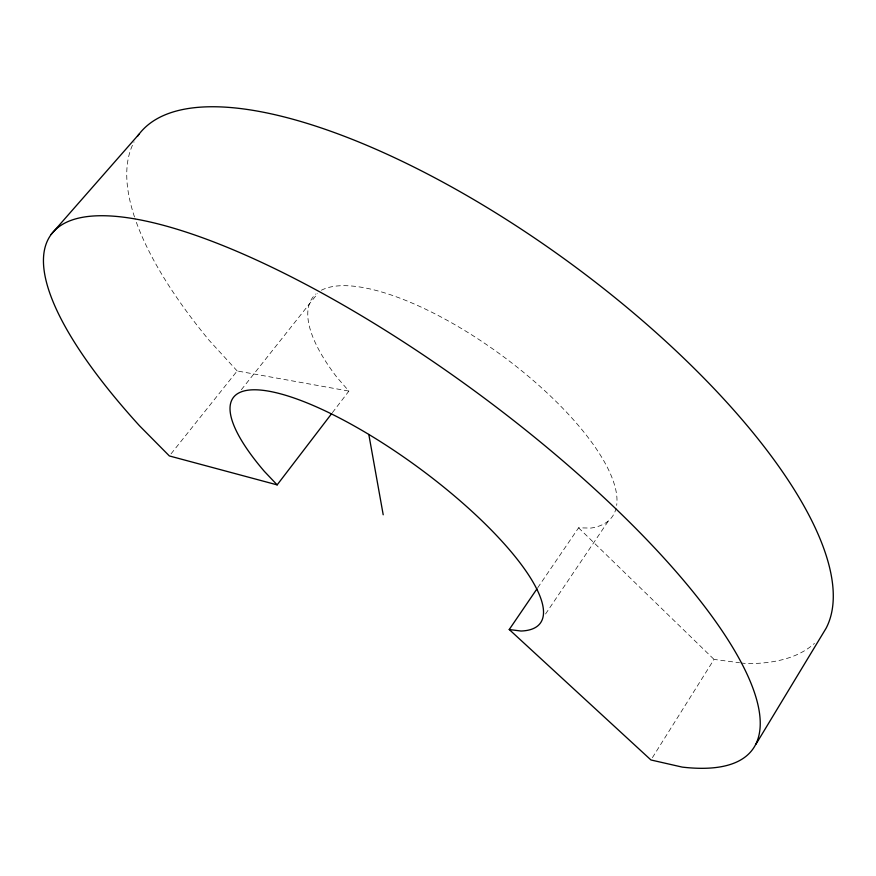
<?xml version="1.0" encoding="UTF-8"?>
<svg xmlns="http://www.w3.org/2000/svg" width="876" height="876" viewBox="0 0 876 876"><rect width="100%" height="100%" fill="white"/><g stroke="black" fill="none" stroke-linecap="round" stroke-linejoin="round"><path stroke-width="0.66" stroke-dasharray="4.38 3.29" d="M652.401 757.663L714.039 659.409L739.563 662.749M545.551 613.988L608.524 520.76M537.744 587.719L578.576 527.823L590.818 528.086A185.602 65.087 36.2 0 0 616.08 508.277M332.398 412.651L348.9 391.09L336.888 377.271A185.602 65.087 36.2 0 1 316.017 293.876M241.349 389.732L317.627 293.548M171.061 453.823L237.177 370.964L348.9 391.09M740.91 662.924L746.275 663.625A423.436 151.756 36.2 0 0 814.439 643.389M578.576 527.823L714.039 659.409M237.177 370.964L209.003 340.173A423.436 151.756 36.2 0 1 134.992 218.409M134.521 217.018A423.436 151.756 36.2 0 1 134.094 141.879M321.35 290.252A185.602 65.087 36.2 0 1 499.868 354.014A185.602 65.087 36.2 0 1 616.638 505.419"/><path stroke-width="1.31" d="M755.878 744.348L826.079 628.289A423.436 151.756 36.2 0 0 558.811 254.905A423.436 151.756 36.2 0 0 137.477 136.317M331.577 413.735L277.155 484.877L169.364 455.947L139.514 425.78A435.197 124.502 36.3 0 1 144.836 220.84A435.197 124.502 36.3 0 1 638.878 531.546A435.197 124.502 36.3 0 1 682.229 767.102L650.956 759.974L509.241 629.526L536.977 588.847M51.038 234.494L139.01 134.214M509.241 629.526L520.957 631.027A190.53 53.272 36.3 0 0 483.059 521.844A190.53 53.272 36.3 0 0 275.152 392.492A190.53 53.272 36.3 0 0 264.355 471.376L277.155 484.877M368.818 434.463L383.206 514.781"/></g></svg>
